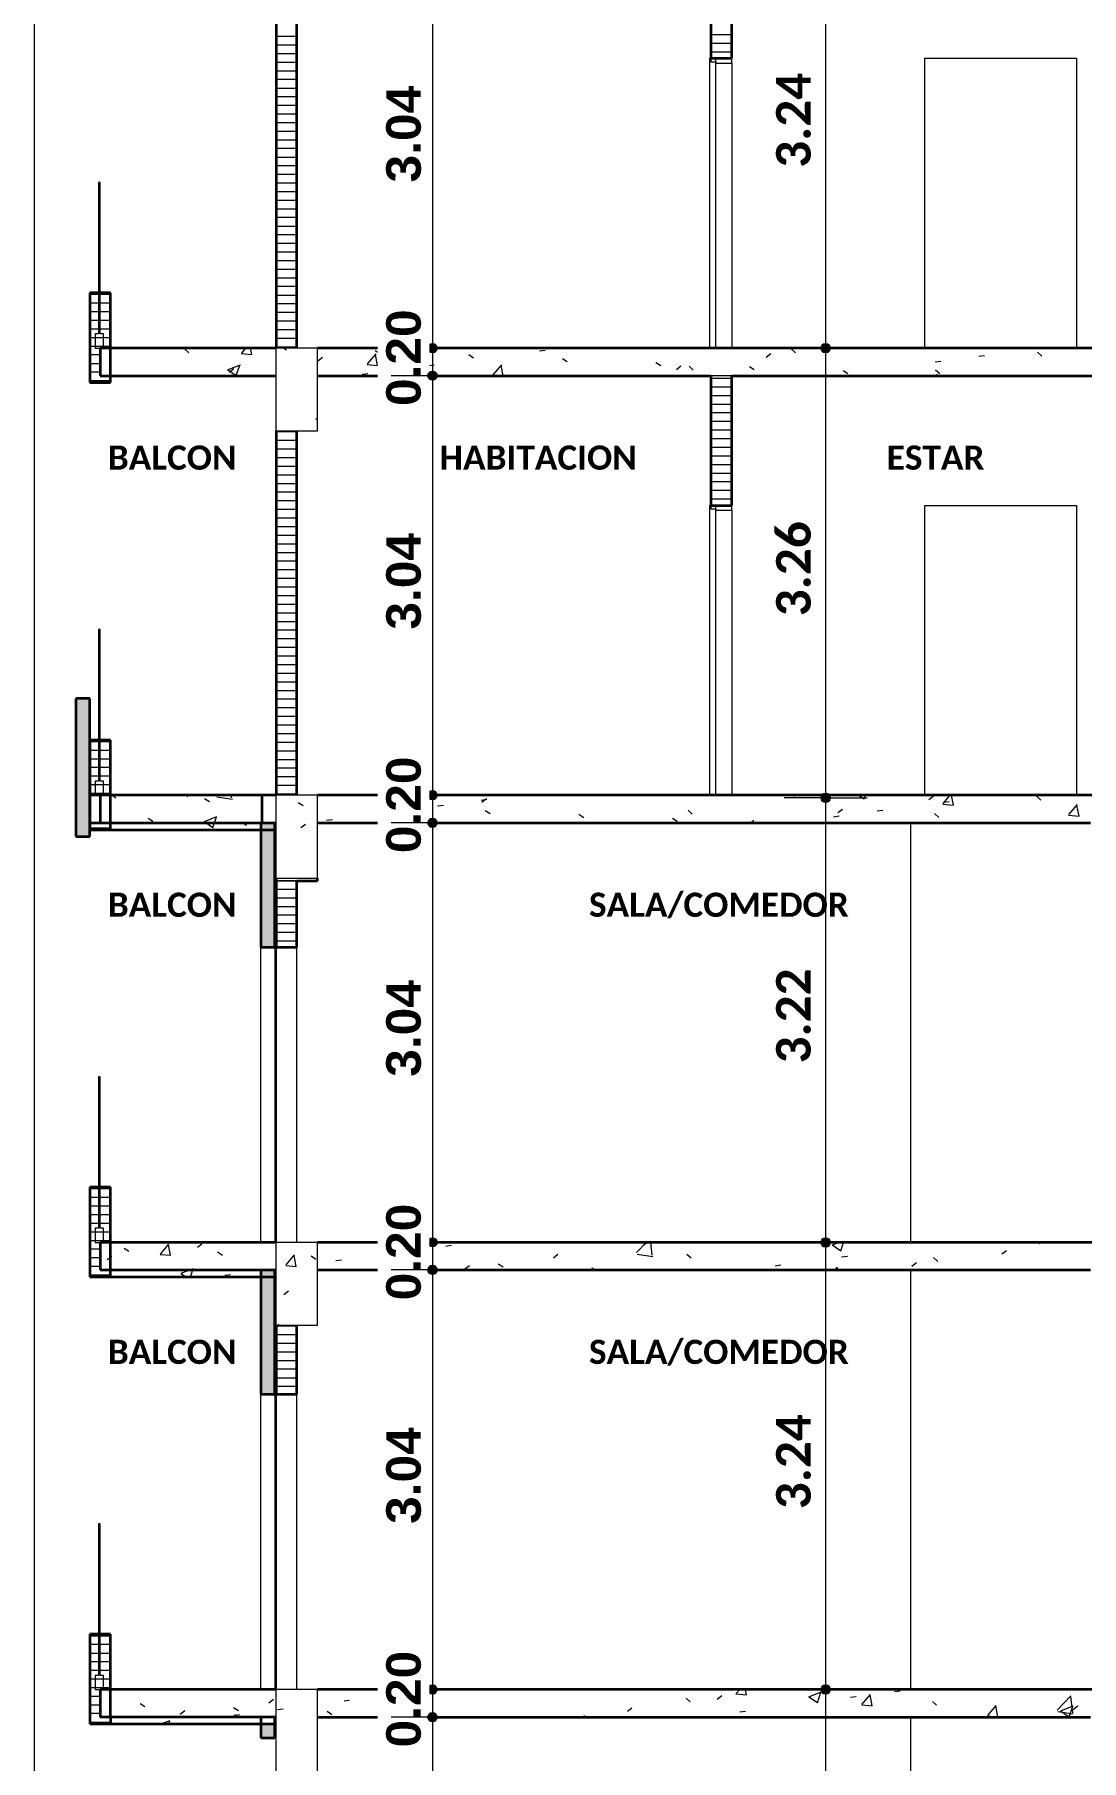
# Model space of a CAD drawing. Header units: metres. Extents: x -144 to 1000, y -717 to 29.
# Drawn here: x 220.46 to 228.05, y -636.86 to -624.35 of the extents above; entities that cross this region are included whole.
import ezdxf

# ---------------------------------------------------------------- set-up
doc = ezdxf.new("R2010")
doc.units = ezdxf.units.M
doc.layers.get('0').update_dxf_attribs({"color": 1})
for name, color, linetype, lineweight in [('A-ANNO-DIMS', 1, 'Continuous', 9), ('A-DETL-GENF', 1, 'Continuous', 9), ('A-DETL-THIN', 1, 'Continuous', 9), ('A-DOOR', 1, 'Continuous', 9), ('A-DOOR-FRAM', 1, 'Continuous', 9), ('A-FLOR', 2, 'Continuous', 9), ('A-FLOR-HRAL', 1, 'Continuous', 9), ('A-FLOR-PATT', 8, 'Continuous', 50), ('A-WALL', 4, 'Continuous', 9), ('G-ANNO-TEXT', 2, 'Continuous', 9), ('S-BEAM', 1, 'Continuous', 9)]:
    doc.layers.add(name, color=color, linetype=linetype, lineweight=lineweight)
doc.layers.add('A-WALL-PATT', color=7, linetype='Continuous', lineweight=35, true_color=0x9c9c9c)
doc.styles.add('Arial Black_B', font='ariblk.ttf', dxfattribs={"width": 0.9, "height": 0.1875})
doc.styles.add('Calibri_B', font='calibrib.ttf', dxfattribs={"height": 0.165})
doc.styles.add('Calibri_B_1', font='calibrib.ttf', dxfattribs={"height": 0.135})
pattern_1 = [(45, (230.7434, -649.9904), (-0.561266, 0.561266), []), (45, (230.9414, -649.9904), (0, 1.122532), []), (45, (230.5444, -649.9904), (0, 1.122532), [])]

# ---------------------------------------------------------------- blocks, each defined once
blk = doc.blocks.new('ololo')
at = {"layer": 'A-ANNO-DIMS', "lineweight": 25, "true_color": 0x008000}
h = blk.add_hatch(color=96, dxfattribs=at)
edge = h.paths.add_edge_path()
edge.add_arc((223.346, -626.625), 0.0312, 0, 360)
h = blk.add_hatch(color=96, dxfattribs=at)
edge = h.paths.add_edge_path()
edge.add_arc((223.346, -626.625), 0.0312, 0, 360)
at = {"layer": 'A-ANNO-DIMS', "lineweight": 25}
h = blk.add_hatch(color=256, dxfattribs=at)
edge = h.paths.add_edge_path()
edge.add_arc((226.194, -626.625), 0.0313, 0, 360)
h = blk.add_hatch(color=256, dxfattribs=at)
edge = h.paths.add_edge_path()
edge.add_arc((226.194, -626.625), 0.0313, 0, 360)
at = {"layer": 'A-ANNO-DIMS', "lineweight": 25, "true_color": 0x008000}
h = blk.add_hatch(color=96, dxfattribs=at)
edge = h.paths.add_edge_path()
edge.add_arc((223.346, -626.825), 0.0312, 0, 360)
h = blk.add_hatch(color=96, dxfattribs=at)
edge = h.paths.add_edge_path()
edge.add_arc((223.346, -629.865), 0.0312, 0, 360)
h = blk.add_hatch(color=96, dxfattribs=at)
edge = h.paths.add_edge_path()
edge.add_arc((223.346, -629.865), 0.0312, 0, 360)
at = {"layer": 'A-ANNO-DIMS', "lineweight": 25}
h = blk.add_hatch(color=256, dxfattribs=at)
edge = h.paths.add_edge_path()
edge.add_arc((226.194, -629.885), 0.0313, 0, 360)
h = blk.add_hatch(color=256, dxfattribs=at)
edge = h.paths.add_edge_path()
edge.add_arc((226.194, -629.885), 0.0313, 0, 360)
at = {"layer": 'A-ANNO-DIMS', "lineweight": 25, "true_color": 0x008000}
h = blk.add_hatch(color=96, dxfattribs=at)
edge = h.paths.add_edge_path()
edge.add_arc((223.346, -630.065), 0.0312, 0, 360)
h = blk.add_hatch(color=96, dxfattribs=at)
edge = h.paths.add_edge_path()
edge.add_arc((223.346, -633.105), 0.0312, 0, 360)
h = blk.add_hatch(color=96, dxfattribs=at)
edge = h.paths.add_edge_path()
edge.add_arc((223.346, -633.105), 0.0312, 0, 360)
at = {"layer": 'A-ANNO-DIMS', "lineweight": 25}
h = blk.add_hatch(color=256, dxfattribs=at)
edge = h.paths.add_edge_path()
edge.add_arc((226.194, -633.105), 0.0313, 0, 360)
h = blk.add_hatch(color=256, dxfattribs=at)
edge = h.paths.add_edge_path()
edge.add_arc((226.194, -633.105), 0.0313, 0, 360)
at = {"layer": 'A-ANNO-DIMS', "lineweight": 25, "true_color": 0x008000}
h = blk.add_hatch(color=96, dxfattribs=at)
edge = h.paths.add_edge_path()
edge.add_arc((223.346, -633.305), 0.0312, 0, 360)
h = blk.add_hatch(color=96, dxfattribs=at)
edge = h.paths.add_edge_path()
edge.add_arc((223.346, -636.345), 0.0312, 0, 360)
h = blk.add_hatch(color=96, dxfattribs=at)
edge = h.paths.add_edge_path()
edge.add_arc((223.346, -636.345), 0.0312, 0, 360)
at = {"layer": 'A-ANNO-DIMS', "lineweight": 25}
h = blk.add_hatch(color=256, dxfattribs=at)
edge = h.paths.add_edge_path()
edge.add_arc((226.194, -636.345), 0.0313, 0, 360)
h = blk.add_hatch(color=256, dxfattribs=at)
edge = h.paths.add_edge_path()
edge.add_arc((226.194, -636.345), 0.0313, 0, 360)
at = {"layer": 'A-ANNO-DIMS', "lineweight": 25, "true_color": 0x008000}
h = blk.add_hatch(color=96, dxfattribs=at)
edge = h.paths.add_edge_path()
edge.add_arc((223.346, -636.545), 0.0312, 0, 360)
at = {"layer": 'A-FLOR-HRAL', "true_color": 0x808080}
h = blk.add_hatch(dxfattribs=at)
h.set_pattern_fill('FP_6', color=8, style=0, pattern_type=2)
h.set_pattern_definition(pattern_1)
h.paths.add_polyline_path([(220.926, -626.225), (220.938, -626.225), (220.938, -625.425), (220.926, -625.425)])
h = blk.add_hatch(dxfattribs=at)
h.set_pattern_fill('FP_6', color=8, style=0, pattern_type=2)
h.set_pattern_definition(pattern_1)
h.paths.add_polyline_path([(220.938, -629.465), (220.938, -628.665), (220.926, -628.665), (220.926, -629.465), (220.929, -629.465)])
h = blk.add_hatch(dxfattribs=at)
h.set_pattern_fill('FP_6', color=8, style=0, pattern_type=2)
h.set_pattern_definition(pattern_1)
h.paths.add_polyline_path([(220.938, -632.705), (220.937, -631.905), (220.926, -631.905), (220.926, -632.705), (220.937, -632.705)])
h = blk.add_hatch(dxfattribs=at)
h.set_pattern_fill('FP_6', color=8, style=0, pattern_type=2)
h.set_pattern_definition(pattern_1)
h.paths.add_polyline_path([(220.938, -635.945), (220.937, -635.145), (220.926, -635.145), (220.926, -635.945), (220.937, -635.945)])
at = {"layer": 'A-WALL-PATT', "lineweight": 5, "true_color": 0x747474}
blk.add_hatch(color=8, dxfattribs=at).paths.add_polyline_path([(220.762, -630.165), (220.862, -630.165), (220.862, -629.165), (220.762, -629.165), (220.762, -630.065)])
h = blk.add_hatch(color=8, dxfattribs=at)
h.paths.add_polyline_path([(222.202, -636.695), (222.202, -636.595), (222.102, -636.595), (222.102, -636.695)])
h.paths.add_polyline_path([(222.202, -634.205), (222.202, -633.305), (222.102, -633.305), (222.102, -634.205), (222.192, -634.205)])
h.paths.add_polyline_path([(222.192, -630.965), (222.202, -630.965), (222.202, -630.065), (222.102, -630.065), (222.102, -630.965)])
at = {"layer": 'A-ANNO-DIMS'}
for p, q in [((226.194, -626.625), (226.194, -623.385)), ((226.194, -626.625), (225.894, -626.625)), ((226.194, -626.625), (225.894, -626.625)), ((226.194, -629.885), (226.194, -626.625)), ((226.194, -626.625), (226.494, -626.625)), ((226.194, -626.625), (226.494, -626.625)), ((226.194, -629.885), (225.894, -629.885)), ((226.194, -629.885), (225.894, -629.885)), ((226.194, -633.105), (226.194, -629.885)), ((226.194, -629.885), (226.494, -629.885)), ((226.194, -629.885), (226.494, -629.885)), ((226.194, -633.105), (225.894, -633.105)), ((226.194, -633.105), (225.894, -633.105)), ((226.194, -636.345), (226.194, -633.105)), ((226.194, -633.105), (226.494, -633.105)), ((226.194, -633.105), (226.494, -633.105)), ((226.194, -636.345), (225.894, -636.345)), ((226.194, -636.345), (225.894, -636.345)), ((226.194, -639.585), (226.194, -636.345)), ((226.194, -636.345), (226.494, -636.345)), ((226.194, -636.345), (226.494, -636.345))]:
    blk.add_line(p, q, dxfattribs=at)
at = {"layer": 'A-ANNO-DIMS', "color": 96, "true_color": 0x008000}
for p, q in [((223.346, -623.585), (223.346, -626.625)), ((223.346, -626.625), (223.046, -626.625)), ((223.346, -626.625), (223.046, -626.625)), ((223.346, -626.625), (223.646, -626.625)), ((223.346, -626.625), (223.346, -626.825)), ((223.346, -626.625), (223.646, -626.625)), ((223.346, -626.825), (223.046, -626.825)), ((223.346, -626.825), (223.646, -626.825)), ((223.346, -629.865), (223.046, -629.865)), ((223.346, -629.865), (223.046, -629.865)), ((223.346, -629.865), (223.646, -629.865)), ((223.346, -629.865), (223.346, -630.065)), ((223.346, -629.865), (223.646, -629.865)), ((223.346, -630.065), (223.046, -630.065)), ((223.346, -630.065), (223.646, -630.065)), ((223.346, -633.105), (223.046, -633.105)), ((223.346, -633.105), (223.046, -633.105)), ((223.346, -633.105), (223.646, -633.105)), ((223.346, -633.105), (223.346, -633.305)), ((223.346, -633.105), (223.646, -633.105)), ((223.346, -633.305), (223.046, -633.305)), ((223.346, -633.305), (223.646, -633.305)), ((223.346, -636.345), (223.046, -636.345)), ((223.346, -636.345), (223.046, -636.345)), ((223.346, -636.345), (223.646, -636.345)), ((223.346, -636.345), (223.346, -636.545)), ((223.346, -636.345), (223.646, -636.345)), ((223.346, -636.545), (223.046, -636.545)), ((223.346, -636.545), (223.646, -636.545))]:
    blk.add_line(p, q, dxfattribs=at)
at = {"layer": 'A-ANNO-DIMS', "color": 96, "lineweight": 25, "true_color": 0x008000}
for centre in [(223.346, -626.625), (223.346, -626.625), (223.346, -626.825), (223.346, -629.865), (223.346, -629.865), (223.346, -630.065), (223.346, -633.105), (223.346, -633.105), (223.346, -633.305), (223.346, -636.345), (223.346, -636.345), (223.346, -636.545)]:
    blk.add_circle(centre, 0.0312, dxfattribs=at)
at = {"layer": 'A-ANNO-DIMS', "lineweight": 25}
for centre in [(226.194, -626.625), (226.194, -626.625), (226.194, -629.885), (226.194, -629.885), (226.194, -633.105), (226.194, -633.105), (226.194, -636.345), (226.194, -636.345)]:
    blk.add_circle(centre, 0.0313, dxfattribs=at)
at = {"layer": 'A-DETL-GENF'}
for p, q in [((222.269, -626.625), (222.287, -626.637)), ((222.499, -627.141), (222.513, -627.13)), ((222.372, -629.917), (222.407, -629.94)), ((222.391, -630.1), (222.424, -630.075)), ((222.285, -633.269), (222.346, -633.196)), ((222.282, -633.272), (222.358, -633.279)), ((222.358, -633.279), (222.344, -633.2)), ((222.465, -633.203), (222.501, -633.226)), ((222.268, -633.482), (222.301, -633.457)), ((222.227, -633.699), (222.234, -633.705)), ((222.223, -636.491), (222.264, -636.485))]:
    blk.add_line(p, q, dxfattribs=at)
at = {"layer": 'A-DETL-THIN'}
for p, q in [((222.513, -626.625), (222.21, -626.625)), ((222.21, -626.625), (222.21, -627.225)), ((222.513, -627.225), (222.513, -626.625)), ((222.21, -627.225), (222.513, -627.225)), ((222.513, -629.865), (222.21, -629.865)), ((222.21, -629.865), (222.21, -630.465)), ((222.513, -630.465), (222.513, -629.865)), ((222.21, -630.465), (222.513, -630.465)), ((222.513, -633.105), (222.21, -633.105)), ((222.21, -633.105), (222.21, -633.705)), ((222.513, -633.705), (222.513, -633.105)), ((222.21, -633.705), (222.513, -633.705)), ((222.513, -636.345), (222.21, -636.345)), ((222.21, -636.345), (222.21, -636.945)), ((222.513, -636.945), (222.513, -636.345))]:
    blk.add_line(p, q, dxfattribs=at)
at = {"layer": 'A-DOOR', "lineweight": 15}
for p, q in [((225.398, -624.525), (225.353, -624.525)), ((225.353, -624.525), (225.353, -626.625)), ((225.398, -626.625), (225.398, -624.525)), ((225.353, -626.625), (225.398, -626.625)), ((225.398, -627.765), (225.353, -627.765)), ((225.353, -627.765), (225.353, -629.865)), ((225.398, -629.865), (225.398, -627.765)), ((225.353, -629.865), (225.398, -629.865))]:
    blk.add_line(p, q, dxfattribs=at)
at = {"layer": 'A-DOOR-FRAM', "lineweight": 15}
for p, q in [((225.513, -624.525), (225.363, -624.525)), ((225.363, -624.525), (225.363, -624.55)), ((225.363, -624.55), (225.398, -624.55)), ((225.398, -624.55), (225.398, -624.56)), ((225.398, -624.56), (225.513, -624.56)), ((225.513, -624.56), (225.513, -624.525)), ((225.513, -627.765), (225.363, -627.765)), ((225.363, -627.765), (225.363, -627.79)), ((225.363, -627.79), (225.398, -627.79)), ((225.398, -627.79), (225.398, -627.8)), ((225.398, -627.8), (225.513, -627.8)), ((225.513, -627.8), (225.513, -627.765)), ((222.362, -630.965), (222.212, -630.965)), ((222.212, -630.965), (222.212, -633.105)), ((222.362, -633.105), (222.362, -630.965)), ((222.362, -634.205), (222.212, -634.205)), ((222.212, -634.205), (222.212, -636.345)), ((222.362, -636.345), (222.362, -634.205))]:
    blk.add_line(p, q, dxfattribs=at)
at = {"layer": 'A-DOOR-FRAM'}
for p, q in [((225.513, -624.56), (225.513, -626.625)), ((225.513, -627.8), (225.513, -629.865))]:
    blk.add_line(p, q, dxfattribs=at)
at = {"layer": 'A-FLOR', "lineweight": 35}
for p, q in [((222.21, -626.625), (220.937, -626.625)), ((220.937, -626.625), (220.937, -626.825)), ((229.81, -626.625), (222.513, -626.625)), ((220.937, -626.825), (222.21, -626.825)), ((222.513, -626.825), (225.363, -626.825)), ((225.513, -626.825), (229.81, -626.825)), ((222.21, -629.865), (220.862, -629.865)), ((220.937, -629.865), (220.937, -630.065)), ((222.112, -630.065), (222.112, -629.865)), ((229.81, -629.865), (222.513, -629.865)), ((220.862, -630.065), (222.21, -630.065)), ((222.513, -630.065), (228.112, -630.065)), ((221.012, -630.115), (222.21, -630.115)), ((222.21, -633.105), (220.937, -633.105)), ((220.937, -633.105), (220.937, -633.305)), ((229.81, -633.105), (222.513, -633.105)), ((220.937, -633.305), (222.21, -633.305)), ((222.513, -633.305), (228.112, -633.305)), ((221.012, -633.355), (222.21, -633.355)), ((222.21, -636.345), (220.937, -636.345)), ((220.937, -636.345), (220.937, -636.545)), ((229.81, -636.345), (222.513, -636.345)), ((222.21, -636.545), (220.937, -636.545)), ((221.012, -636.545), (221.012, -636.595)), ((222.513, -636.545), (228.112, -636.545)), ((221.012, -636.595), (222.21, -636.595))]:
    blk.add_line(p, q, dxfattribs=at)
at = {"layer": 'A-FLOR-HRAL'}
for p, q in [((220.926, -625.425), (220.926, -626.523)), ((220.938, -625.425), (220.926, -625.425)), ((220.938, -626.523), (220.938, -625.425)), ((220.926, -626.523), (220.902, -626.523)), ((220.902, -626.523), (220.902, -626.625)), ((220.962, -626.523), (220.938, -626.523)), ((220.962, -626.625), (220.962, -626.523)), ((220.902, -626.625), (220.962, -626.625)), ((220.926, -628.665), (220.926, -629.763)), ((220.938, -628.665), (220.926, -628.665)), ((220.938, -629.763), (220.938, -628.665)), ((220.926, -629.763), (220.902, -629.763)), ((220.902, -629.763), (220.902, -629.865)), ((220.962, -629.763), (220.938, -629.763)), ((220.962, -629.865), (220.962, -629.763)), ((220.902, -629.865), (220.962, -629.865)), ((220.926, -631.905), (220.926, -633.003)), ((220.938, -631.905), (220.926, -631.905)), ((220.938, -633.003), (220.938, -631.905)), ((220.926, -633.003), (220.902, -633.003)), ((220.902, -633.003), (220.902, -633.105)), ((220.962, -633.003), (220.938, -633.003)), ((220.962, -633.105), (220.962, -633.003)), ((220.902, -633.105), (220.962, -633.105)), ((220.926, -635.145), (220.926, -636.243)), ((220.938, -635.145), (220.926, -635.145)), ((220.938, -636.243), (220.938, -635.145)), ((220.926, -636.243), (220.902, -636.243)), ((220.902, -636.243), (220.902, -636.345)), ((220.962, -636.243), (220.938, -636.243)), ((220.962, -636.345), (220.962, -636.243)), ((220.902, -636.345), (220.962, -636.345))]:
    blk.add_line(p, q, dxfattribs=at)
at = {"layer": 'A-FLOR-PATT', "color": 8, "lineweight": 5, "true_color": 0x828282}
for p, q in [((221.549, -626.631), (221.58, -626.66)), ((221.96, -626.665), (222.036, -626.672)), ((221.964, -626.661), (221.993, -626.625)), ((222.036, -626.672), (222.027, -626.625)), ((222.515, -626.718), (222.548, -626.692)), ((222.874, -626.74), (222.936, -626.667)), ((222.93, -626.643), (222.965, -626.666)), ((222.947, -626.752), (222.932, -626.672)), ((223.608, -626.672), (223.643, -626.695)), ((224.12, -626.646), (224.161, -626.64)), ((225.764, -626.69), (225.797, -626.664)), ((225.945, -626.63), (225.976, -626.659)), ((227.304, -626.683), (227.345, -626.678)), ((227.73, -626.655), (227.761, -626.683)), ((221.86, -626.781), (221.923, -626.824)), ((221.864, -626.78), (221.953, -626.746)), ((221.873, -626.799), (221.906, -626.774)), ((221.923, -626.824), (221.949, -626.748)), ((222.835, -626.815), (222.876, -626.809)), ((222.871, -626.745), (222.947, -626.751)), ((223.316, -626.752), (223.357, -626.746)), ((223.785, -626.82), (223.847, -626.747)), ((223.857, -626.825), (223.843, -626.752)), ((224.286, -626.701), (224.321, -626.723)), ((224.964, -626.729), (224.999, -626.752)), ((225.112, -626.78), (225.145, -626.754)), ((225.204, -626.757), (225.235, -626.786)), ((225.642, -626.758), (225.677, -626.781)), ((226.32, -626.787), (226.355, -626.809)), ((226.987, -626.725), (227.029, -626.72)), ((226.99, -626.782), (227.021, -626.81)), ((226.998, -626.815), (227.014, -626.825)), ((223.782, -626.825), (223.792, -626.825)), ((227.73, -626.825), (227.735, -626.821)), ((221.024, -629.865), (221.051, -629.883)), ((221.561, -629.865), (221.573, -629.877)), ((221.694, -629.889), (221.729, -629.911)), ((221.782, -629.876), (221.895, -629.894)), ((221.89, -629.884), (221.888, -629.865)), ((223.05, -629.946), (223.085, -629.968)), ((223.382, -629.941), (223.424, -629.936)), ((223.698, -629.9), (223.74, -629.894)), ((223.703, -629.915), (223.736, -629.89)), ((225.958, -629.865), (225.968, -629.875)), ((226.432, -629.865), (226.472, -629.892)), ((226.472, -629.892), (226.481, -629.865)), ((226.942, -629.896), (226.975, -629.87)), ((227.043, -629.929), (227.119, -629.936)), ((227.046, -629.925), (227.097, -629.865)), ((227.047, -629.916), (227.089, -629.91)), ((227.119, -629.936), (227.106, -629.865)), ((227.723, -629.871), (227.754, -629.9)), ((227.957, -630.005), (228.018, -629.932)), ((228.03, -630.016), (228.015, -629.936)), ((221.284, -630.031), (221.319, -630.053)), ((221.691, -630.056), (221.706, -630.065)), ((221.694, -630.055), (221.783, -630.02)), ((221.706, -630.065), (221.754, -630.098)), ((221.754, -630.098), (221.766, -630.065)), ((221.766, -630.065), (221.78, -630.022)), ((221.962, -630.059), (221.971, -630.065)), ((221.971, -630.065), (221.997, -630.082)), ((222.578, -630.047), (222.62, -630.042)), ((223.051, -630.005), (223.084, -629.979)), ((223.137, -630.065), (223.23, -629.968)), ((223.242, -630.065), (223.231, -629.973)), ((223.728, -629.975), (223.763, -629.997)), ((224.406, -630.003), (224.441, -630.026)), ((225.084, -630.032), (225.119, -630.054)), ((225.197, -629.974), (225.227, -630.002)), ((225.649, -630.065), (225.674, -630.047)), ((225.762, -630.06), (225.769, -630.065)), ((226.25, -630.021), (226.291, -630.015)), ((226.282, -629.991), (226.315, -629.965)), ((226.566, -629.979), (226.608, -629.974)), ((226.982, -629.998), (227.013, -630.027)), ((227.954, -630.009), (228.03, -630.016)), ((222.097, -630.11), (222.102, -630.11)), ((221.11, -633.146), (221.145, -633.168)), ((221.371, -633.193), (221.447, -633.199)), ((221.374, -633.19), (221.435, -633.117)), ((221.447, -633.2), (221.433, -633.12)), ((221.642, -633.141), (221.675, -633.115)), ((221.787, -633.174), (221.823, -633.197)), ((222.96, -633.195), (223.002, -633.19)), ((223.441, -633.132), (223.483, -633.126)), ((224.221, -633.216), (224.254, -633.191)), ((224.823, -633.178), (224.893, -633.105)), ((224.829, -633.19), (224.942, -633.208)), ((224.88, -633.121), (224.901, -633.105)), ((224.938, -633.199), (224.927, -633.105)), ((225.189, -633.19), (225.22, -633.218)), ((226.24, -633.124), (226.303, -633.166)), ((226.243, -633.123), (226.287, -633.105)), ((226.303, -633.166), (226.323, -633.105)), ((227.113, -633.105), (227.113, -633.105)), ((227.47, -633.188), (227.503, -633.163)), ((227.735, -633.105), (227.746, -633.116)), ((220.989, -633.23), (221.022, -633.205)), ((221.524, -633.329), (221.586, -633.305)), ((221.586, -633.305), (221.613, -633.295)), ((221.591, -633.355), (221.608, -633.305)), ((221.608, -633.305), (221.611, -633.296)), ((222.644, -633.237), (222.686, -633.231)), ((223.143, -633.232), (223.179, -633.254)), ((223.232, -633.305), (223.257, -633.276)), ((223.259, -633.305), (223.255, -633.279)), ((223.579, -633.298), (223.613, -633.272)), ((223.821, -633.26), (223.857, -633.283)), ((224.499, -633.289), (224.525, -633.305)), ((225.828, -633.275), (225.87, -633.269)), ((226.259, -633.305), (226.278, -633.285)), ((226.281, -633.305), (226.279, -633.289)), ((226.309, -633.211), (226.351, -633.206)), ((226.818, -633.278), (226.851, -633.252)), ((226.975, -633.215), (227.006, -633.243)), ((221.522, -633.33), (221.56, -633.355)), ((221.84, -633.343), (221.882, -633.337)), ((221.226, -636.446), (221.261, -636.469)), ((222.159, -636.442), (222.193, -636.416)), ((222.704, -636.427), (222.745, -636.422)), ((222.819, -636.347), (222.82, -636.345)), ((225.182, -636.407), (225.213, -636.435)), ((225.409, -636.414), (225.442, -636.388)), ((225.544, -636.377), (225.62, -636.384)), ((225.546, -636.375), (225.571, -636.345)), ((225.62, -636.384), (225.613, -636.345)), ((226.071, -636.398), (226.134, -636.44)), ((226.073, -636.397), (226.162, -636.363)), ((226.134, -636.441), (226.16, -636.364)), ((226.375, -636.401), (226.416, -636.396)), ((226.457, -636.454), (226.518, -636.381)), ((226.531, -636.464), (226.516, -636.384)), ((226.692, -636.359), (226.733, -636.354)), ((226.967, -636.431), (226.998, -636.459)), ((227.872, -636.495), (227.971, -636.392)), ((227.985, -636.515), (227.971, -636.395)), ((221.376, -636.595), (221.444, -636.569)), ((221.434, -636.595), (221.442, -636.57)), ((221.518, -636.523), (221.551, -636.497)), ((221.904, -636.475), (221.939, -636.497)), ((221.906, -636.532), (221.948, -636.527)), ((222.582, -636.503), (222.617, -636.526)), ((223.26, -636.532), (223.281, -636.545)), ((224.441, -636.534), (224.454, -636.545)), ((224.757, -636.503), (224.79, -636.478)), ((225.572, -636.507), (225.613, -636.501)), ((226.455, -636.457), (226.531, -636.464)), ((227.366, -636.537), (227.441, -636.543)), ((227.368, -636.534), (227.429, -636.461)), ((227.38, -636.545), (227.38, -636.545)), ((227.442, -636.544), (227.427, -636.464)), ((227.875, -636.504), (227.988, -636.522)), ((227.896, -636.499), (227.959, -636.542)), ((227.898, -636.499), (227.987, -636.464)), ((227.959, -636.542), (227.985, -636.466)), ((227.988, -636.489), (228.021, -636.464))]:
    blk.add_line(p, q, dxfattribs=at)
at = {"layer": 'A-WALL'}
for p, q in [((220.462, -643.475), (220.462, -610.425)), ((226.912, -626.625), (226.912, -624.525)), ((226.912, -624.525), (228.012, -624.525)), ((228.012, -624.525), (228.012, -626.625)), ((225.513, -626.825), (225.363, -626.825)), ((226.912, -629.865), (226.912, -627.765)), ((226.912, -627.765), (228.012, -627.765)), ((228.012, -627.765), (228.012, -629.865)), ((222.202, -630.065), (222.102, -630.065)), ((226.812, -633.105), (226.812, -630.065)), ((222.213, -630.485), (222.213, -630.465)), ((222.362, -630.485), (222.213, -630.485)), ((222.102, -633.105), (222.102, -630.965)), ((222.202, -630.965), (222.202, -633.105)), ((222.202, -633.305), (222.102, -633.305)), ((226.812, -636.345), (226.812, -633.305)), ((222.102, -636.345), (222.102, -634.205)), ((222.202, -634.205), (222.202, -636.345)), ((222.202, -636.545), (222.102, -636.545)), ((226.812, -639.585), (226.812, -636.545))]:
    blk.add_line(p, q, dxfattribs=at)
at = {"layer": 'A-WALL', "lineweight": 35}
for p, q in [((225.363, -623.585), (225.363, -624.525)), ((225.513, -624.525), (225.513, -623.585)), ((222.212, -623.985), (222.212, -626.625)), ((222.362, -626.625), (222.362, -623.985)), ((225.363, -624.525), (225.513, -624.525)), ((220.862, -626.225), (220.862, -626.875)), ((221.012, -626.225), (220.862, -626.225)), ((221.012, -626.875), (221.012, -626.225)), ((220.862, -626.875), (221.012, -626.875)), ((225.363, -626.825), (225.363, -627.765)), ((225.513, -627.765), (225.513, -626.825)), ((222.212, -627.225), (222.212, -629.865)), ((222.362, -629.865), (222.362, -627.225)), ((225.363, -627.765), (225.513, -627.765)), ((220.862, -629.165), (220.762, -629.165)), ((220.762, -629.165), (220.762, -630.165)), ((220.862, -630.165), (220.862, -629.165)), ((220.862, -629.465), (220.862, -630.115)), ((221.012, -629.465), (220.862, -629.465)), ((221.012, -630.115), (221.012, -629.465)), ((222.102, -630.065), (222.102, -630.965)), ((222.202, -630.965), (222.202, -630.065)), ((220.762, -630.165), (220.862, -630.165)), ((220.862, -630.115), (221.012, -630.115)), ((222.212, -630.465), (222.212, -630.965)), ((222.362, -630.965), (222.362, -630.485)), ((222.102, -630.965), (222.202, -630.965)), ((222.212, -630.965), (222.362, -630.965)), ((220.862, -632.705), (220.862, -633.355)), ((221.012, -632.705), (220.862, -632.705)), ((221.012, -633.355), (221.012, -632.705)), ((222.102, -633.305), (222.102, -634.205)), ((222.202, -634.205), (222.202, -633.305)), ((220.862, -633.355), (221.012, -633.355)), ((222.212, -633.705), (222.212, -634.205)), ((222.362, -634.205), (222.362, -633.705)), ((222.102, -634.205), (222.202, -634.205)), ((222.212, -634.205), (222.362, -634.205)), ((220.862, -635.945), (220.862, -636.595)), ((221.012, -635.945), (220.862, -635.945)), ((221.012, -636.545), (221.012, -635.945)), ((222.102, -636.545), (222.102, -636.695)), ((222.202, -636.695), (222.202, -636.545)), ((220.862, -636.595), (221.012, -636.595)), ((222.102, -636.695), (222.202, -636.695))]:
    blk.add_line(p, q, dxfattribs=at)
at = {"layer": 'A-WALL-PATT', "color": 8, "lineweight": 5, "true_color": 0x727272}
for p, q in [((222.362, -624.368), (222.212, -624.368)), ((222.362, -624.43), (222.212, -624.43)), ((225.513, -624.355), (225.363, -624.355)), ((225.513, -624.418), (225.363, -624.418)), ((222.362, -624.493), (222.212, -624.493)), ((222.362, -624.555), (222.212, -624.555)), ((225.513, -624.48), (225.363, -624.48)), ((222.362, -624.618), (222.212, -624.618)), ((222.362, -624.68), (222.212, -624.68)), ((222.362, -624.743), (222.212, -624.743)), ((222.362, -624.805), (222.212, -624.805)), ((222.362, -624.868), (222.212, -624.868)), ((222.362, -624.93), (222.212, -624.93)), ((222.362, -624.993), (222.212, -624.993)), ((222.362, -625.055), (222.212, -625.055)), ((222.362, -625.118), (222.212, -625.118)), ((222.362, -625.18), (222.212, -625.18)), ((222.362, -625.243), (222.212, -625.243)), ((222.362, -625.305), (222.212, -625.305)), ((222.362, -625.368), (222.212, -625.368)), ((222.362, -625.43), (222.212, -625.43)), ((222.362, -625.493), (222.212, -625.493)), ((222.362, -625.555), (222.212, -625.555)), ((222.362, -625.618), (222.212, -625.618)), ((222.362, -625.68), (222.212, -625.68)), ((222.362, -625.743), (222.212, -625.743)), ((222.362, -625.805), (222.212, -625.805)), ((222.362, -625.868), (222.212, -625.868)), ((222.362, -625.93), (222.212, -625.93)), ((222.362, -625.993), (222.212, -625.993)), ((222.362, -626.055), (222.212, -626.055)), ((222.362, -626.118), (222.212, -626.118)), ((222.362, -626.18), (222.212, -626.18)), ((221.012, -626.238), (220.862, -626.238)), ((221.012, -626.3), (220.862, -626.3)), ((222.362, -626.243), (222.212, -626.243)), ((222.362, -626.305), (222.212, -626.305)), ((221.012, -626.363), (220.862, -626.363)), ((221.012, -626.425), (220.862, -626.425)), ((222.362, -626.368), (222.212, -626.368)), ((222.362, -626.43), (222.212, -626.43)), ((221.012, -626.488), (220.862, -626.488)), ((221.012, -626.55), (220.862, -626.55)), ((222.362, -626.493), (222.213, -626.493)), ((222.362, -626.555), (222.213, -626.555)), ((221.012, -626.613), (220.862, -626.613)), ((220.937, -626.675), (220.862, -626.675)), ((222.362, -626.618), (222.213, -626.618)), ((220.937, -626.738), (220.862, -626.738)), ((220.937, -626.8), (220.862, -626.8)), ((221.012, -626.863), (220.862, -626.863)), ((225.513, -626.845), (225.363, -626.845)), ((225.513, -626.908), (225.363, -626.908)), ((225.513, -626.97), (225.363, -626.97)), ((225.513, -627.033), (225.363, -627.033)), ((225.513, -627.095), (225.363, -627.095)), ((225.513, -627.158), (225.363, -627.158)), ((222.362, -627.233), (222.212, -627.233)), ((222.362, -627.295), (222.212, -627.295)), ((225.513, -627.22), (225.363, -627.22)), ((225.513, -627.283), (225.363, -627.283)), ((222.362, -627.358), (222.212, -627.358)), ((222.362, -627.42), (222.212, -627.42)), ((225.513, -627.345), (225.363, -627.345)), ((225.513, -627.408), (225.363, -627.408)), ((222.362, -627.483), (222.212, -627.483)), ((222.362, -627.545), (222.212, -627.545)), ((225.513, -627.47), (225.363, -627.47)), ((225.513, -627.533), (225.363, -627.533)), ((222.362, -627.608), (222.212, -627.608)), ((222.362, -627.67), (222.212, -627.67)), ((225.513, -627.595), (225.363, -627.595)), ((225.513, -627.658), (225.363, -627.658)), ((222.362, -627.733), (222.212, -627.733)), ((222.362, -627.795), (222.212, -627.795)), ((225.513, -627.72), (225.363, -627.72)), ((222.362, -627.858), (222.212, -627.858)), ((222.362, -627.92), (222.212, -627.92)), ((222.362, -627.983), (222.212, -627.983)), ((222.362, -628.045), (222.212, -628.045)), ((222.362, -628.108), (222.212, -628.108)), ((222.362, -628.17), (222.212, -628.17)), ((222.362, -628.233), (222.212, -628.233)), ((222.362, -628.295), (222.212, -628.295)), ((222.362, -628.358), (222.212, -628.358)), ((222.362, -628.42), (222.212, -628.42)), ((222.362, -628.483), (222.212, -628.483)), ((222.362, -628.545), (222.212, -628.545)), ((222.362, -628.608), (222.212, -628.608)), ((222.362, -628.67), (222.212, -628.67)), ((222.362, -628.733), (222.212, -628.733)), ((222.362, -628.795), (222.212, -628.795)), ((222.362, -628.858), (222.212, -628.858)), ((222.362, -628.92), (222.212, -628.92)), ((222.362, -628.983), (222.212, -628.983)), ((222.362, -629.045), (222.212, -629.045)), ((222.362, -629.108), (222.212, -629.108)), ((222.362, -629.17), (222.212, -629.17)), ((222.362, -629.233), (222.212, -629.233)), ((222.362, -629.295), (222.212, -629.295)), ((222.362, -629.358), (222.212, -629.358)), ((222.362, -629.42), (222.212, -629.42)), ((221.012, -629.478), (220.862, -629.478)), ((221.012, -629.54), (220.862, -629.54)), ((222.362, -629.483), (222.212, -629.483)), ((222.362, -629.545), (222.212, -629.545)), ((221.012, -629.603), (220.862, -629.603)), ((221.012, -629.665), (220.862, -629.665)), ((222.362, -629.608), (222.212, -629.608)), ((222.362, -629.67), (222.212, -629.67)), ((221.012, -629.728), (220.862, -629.728)), ((221.012, -629.79), (220.862, -629.79)), ((222.362, -629.733), (222.213, -629.733)), ((222.362, -629.795), (222.213, -629.795)), ((221.012, -629.853), (220.862, -629.853)), ((222.362, -629.858), (222.213, -629.858)), ((221.012, -630.103), (220.862, -630.103)), ((222.362, -630.548), (222.212, -630.548)), ((222.362, -630.61), (222.212, -630.61)), ((222.362, -630.673), (222.212, -630.673)), ((222.362, -630.735), (222.212, -630.735)), ((222.362, -630.798), (222.212, -630.798)), ((222.362, -630.86), (222.212, -630.86)), ((222.362, -630.923), (222.212, -630.923)), ((221.012, -632.718), (220.862, -632.718)), ((221.012, -632.78), (220.862, -632.78)), ((221.012, -632.843), (220.862, -632.843)), ((221.012, -632.905), (220.862, -632.905)), ((221.012, -632.968), (220.862, -632.968)), ((221.012, -633.03), (220.862, -633.03)), ((221.012, -633.093), (220.862, -633.093)), ((220.937, -633.155), (220.862, -633.155)), ((220.937, -633.218), (220.862, -633.218)), ((220.937, -633.28), (220.862, -633.28)), ((221.012, -633.343), (220.862, -633.343)), ((222.362, -633.713), (222.212, -633.713)), ((222.362, -633.775), (222.212, -633.775)), ((222.362, -633.838), (222.212, -633.838)), ((222.362, -633.9), (222.212, -633.9)), ((222.362, -633.963), (222.212, -633.963)), ((222.362, -634.025), (222.212, -634.025)), ((222.362, -634.088), (222.212, -634.088)), ((222.362, -634.15), (222.212, -634.15)), ((221.012, -635.958), (220.862, -635.958)), ((221.012, -636.02), (220.862, -636.02)), ((221.012, -636.083), (220.862, -636.083)), ((221.012, -636.145), (220.862, -636.145)), ((221.012, -636.208), (220.862, -636.208)), ((221.012, -636.27), (220.862, -636.27)), ((221.012, -636.333), (220.862, -636.333)), ((220.937, -636.395), (220.862, -636.395)), ((220.937, -636.458), (220.862, -636.458)), ((220.937, -636.52), (220.862, -636.52)), ((221.012, -636.583), (220.862, -636.583))]:
    blk.add_line(p, q, dxfattribs=at)
at = {"layer": 'S-BEAM'}
for p, q in [((222.213, -630.465), (222.213, -630.485)), ((222.213, -630.485), (222.362, -630.485))]:
    blk.add_line(p, q, dxfattribs=at)
at = {"layer": 'S-BEAM', "lineweight": 35}
for p, q in [((222.362, -630.485), (222.513, -630.485)), ((222.513, -630.485), (222.513, -630.465))]:
    blk.add_line(p, q, dxfattribs=at)
at = {"layer": 'A-ANNO-DIMS', "char_height": 0.25, "width": 0.75273, "attachment_point": 1, "rotation": 90, "line_spacing_factor": 1.158048, "style": 'Calibri_B'}
for s, insert in [('3.24', (225.835, -625.319)), ('3.26', (225.835, -628.569)), ('3.22', (225.835, -631.809)), ('3.24', (225.835, -635.039))]:
    blk.add_mtext(s, dxfattribs=dict(at, insert=insert))
at = {"layer": 'G-ANNO-TEXT', "style": 'Calibri_B_1'}
for s, p in [('BALCON', (220.993, -627.506)), ('HABITACION', (223.396, -627.506)), ('ESTAR', (226.636, -627.506)), ('BALCON', (220.993, -630.746)), ('SALA/COMEDOR', (224.479, -630.746)), ('BALCON', (220.993, -633.986)), ('SALA/COMEDOR', (224.479, -633.986))]:
    blk.add_text(s, height=0.175, dxfattribs=at).set_placement(p)
at = {"layer": 'A-ANNO-DIMS', "color": 96, "true_color": 0x008000, "char_height": 0.25, "width": 0.7674, "attachment_point": 1, "rotation": 90, "line_spacing_factor": 1.180619, "style": 'Arial Black_B', "bg_fill": 3, "box_fill_scale": 1.25, "bg_fill_color": 256, "bg_fill_true_color": 13158600, "bg_fill_transparency": 0}
for s, insert in [('3.04', (223.01, -625.425)), ('0.20', (223.01, -627.045))]:
    blk.add_mtext(s, dxfattribs=dict(at, insert=insert))
at = {"layer": 'A-ANNO-DIMS', "lineweight": 25, "true_color": 0x008000}
h = blk.add_hatch(color=96, dxfattribs=at)
edge = h.paths.add_edge_path()
edge.add_arc((223.346, -626.825), 0.0312, 0, 360)
at = {"layer": 'A-ANNO-DIMS', "color": 96, "true_color": 0x008000}
for q in [(223.046, -626.825), (223.346, -629.865), (223.646, -626.825)]:
    blk.add_line((223.346, -626.825), q, dxfattribs=at)
at = {"layer": 'A-ANNO-DIMS', "color": 96, "lineweight": 25, "true_color": 0x008000}
blk.add_circle((223.346, -626.825), 0.0312, dxfattribs=at)
at = {"layer": 'A-ANNO-DIMS', "color": 96, "true_color": 0x008000, "char_height": 0.25, "width": 0.7674, "attachment_point": 1, "rotation": 90, "line_spacing_factor": 1.180619, "style": 'Arial Black_B', "bg_fill": 3, "box_fill_scale": 1.25, "bg_fill_color": 256, "bg_fill_true_color": 13158600, "bg_fill_transparency": 0}
for s, insert in [('3.04', (223.01, -628.665)), ('0.20', (223.01, -630.285))]:
    blk.add_mtext(s, dxfattribs=dict(at, insert=insert))
at = {"layer": 'A-ANNO-DIMS', "lineweight": 25, "true_color": 0x008000}
h = blk.add_hatch(color=96, dxfattribs=at)
edge = h.paths.add_edge_path()
edge.add_arc((223.346, -630.065), 0.0312, 0, 360)
at = {"layer": 'A-ANNO-DIMS', "color": 96, "true_color": 0x008000}
for q in [(223.046, -630.065), (223.346, -633.105), (223.646, -630.065)]:
    blk.add_line((223.346, -630.065), q, dxfattribs=at)
at = {"layer": 'A-ANNO-DIMS', "color": 96, "lineweight": 25, "true_color": 0x008000}
blk.add_circle((223.346, -630.065), 0.0312, dxfattribs=at)
at = {"layer": 'A-ANNO-DIMS', "color": 96, "true_color": 0x008000, "char_height": 0.25, "width": 0.7674, "attachment_point": 1, "rotation": 90, "line_spacing_factor": 1.180619, "style": 'Arial Black_B', "bg_fill": 3, "box_fill_scale": 1.25, "bg_fill_color": 256, "bg_fill_true_color": 13158600, "bg_fill_transparency": 0}
for s, insert in [('3.04', (223.01, -631.905)), ('0.20', (223.01, -633.525))]:
    blk.add_mtext(s, dxfattribs=dict(at, insert=insert))
at = {"layer": 'A-ANNO-DIMS', "lineweight": 25, "true_color": 0x008000}
h = blk.add_hatch(color=96, dxfattribs=at)
edge = h.paths.add_edge_path()
edge.add_arc((223.346, -633.305), 0.0312, 0, 360)
at = {"layer": 'A-ANNO-DIMS', "color": 96, "true_color": 0x008000}
for q in [(223.046, -633.305), (223.346, -636.345), (223.646, -633.305)]:
    blk.add_line((223.346, -633.305), q, dxfattribs=at)
at = {"layer": 'A-ANNO-DIMS', "color": 96, "lineweight": 25, "true_color": 0x008000}
blk.add_circle((223.346, -633.305), 0.0312, dxfattribs=at)
at = {"layer": 'A-ANNO-DIMS', "color": 96, "true_color": 0x008000, "char_height": 0.25, "width": 0.7674, "attachment_point": 1, "rotation": 90, "line_spacing_factor": 1.180619, "style": 'Arial Black_B', "bg_fill": 3, "box_fill_scale": 1.25, "bg_fill_color": 256, "bg_fill_true_color": 13158600, "bg_fill_transparency": 0}
for s, insert in [('3.04', (223.01, -635.145)), ('0.20', (223.01, -636.765))]:
    blk.add_mtext(s, dxfattribs=dict(at, insert=insert))
at = {"layer": 'A-ANNO-DIMS', "lineweight": 25, "true_color": 0x008000}
h = blk.add_hatch(color=96, dxfattribs=at)
edge = h.paths.add_edge_path()
edge.add_arc((223.346, -636.545), 0.0312, 0, 360)
at = {"layer": 'A-ANNO-DIMS', "color": 96, "true_color": 0x008000}
for q in [(223.046, -636.545), (223.346, -639.585), (223.646, -636.545)]:
    blk.add_line((223.346, -636.545), q, dxfattribs=at)
at = {"layer": 'A-ANNO-DIMS', "color": 96, "lineweight": 25, "true_color": 0x008000}
blk.add_circle((223.346, -636.545), 0.0312, dxfattribs=at)

msp = doc.modelspace()

# ---------------------------------------------------------------- block references
at = {"color": 3}
msp.add_blockref('ololo', (0, 0), dxfattribs=at)

doc.saveas('drawing.dxf')
